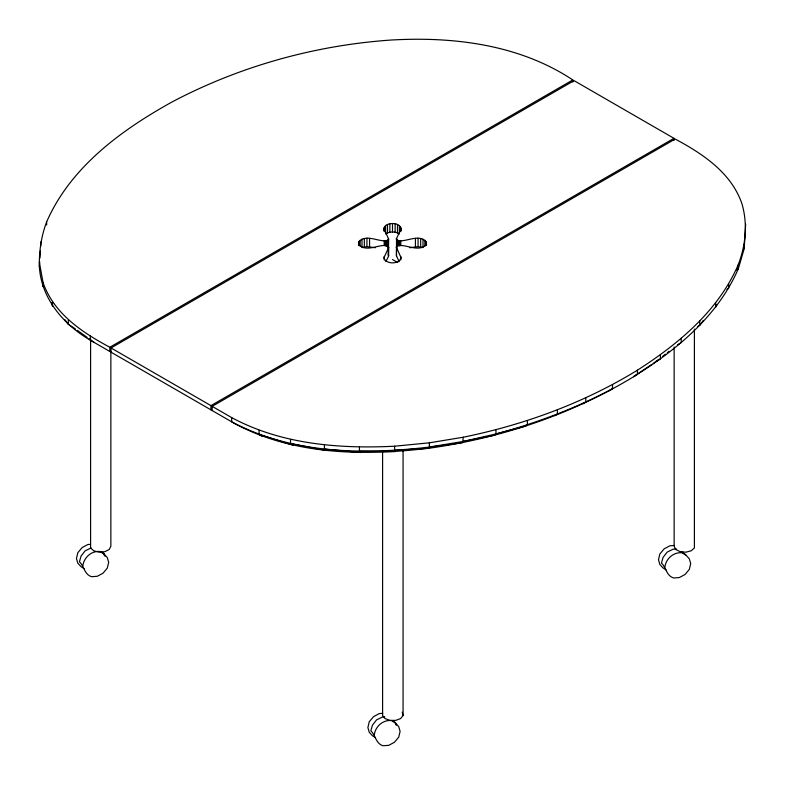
<?xml version="1.0" encoding="UTF-8"?>
<svg xmlns="http://www.w3.org/2000/svg" width="785" height="785" viewBox="0 0 785 785"><rect width="100%" height="100%" fill="white"/><g stroke="black" fill="none" stroke-linecap="round" stroke-linejoin="round"><path stroke-width="1.18" d="M399.398 225.53L399.388 233.969C395.336 231.32 389.654 231.32 385.602 233.969L385.602 225.53C390.449 221.949 402.146 222.832 401.115 230.8M651.216 364.799L633.564 376.643C676.464 350.179 717.932 315.982 738.351 268.647L738.44 266.282M212.176 410.565L212.176 406.345L675.178 139.033C702.84 153.85 731.316 172.739 741.972 203.845C747.801 223.892 745.74 245.077 738.351 264.427C718.628 310.438 678.701 343.801 637.44 370.177L637.44 374.396C574.385 413.43 502.812 437.824 429.503 448.176C364.417 456.036 294.581 455.32 235.323 423.929L90.324 340.219C63.575 324.617 41.134 298.496 39.348 266.449C39.064 251.2 41.271 236.167 46.649 221.861C70.64 166.94 121.538 129.927 172.474 101.726C239.768 66.303 314.53 45.412 390.371 40.084C453.19 36.345 519.307 44.46 572.824 79.942L572.824 82.052M39.348 266.449L39.682 261.67M39.937 258.079L40.447 250.915M43.234 284.258L43.028 286.662L43.028 282.443L39.348 262.229M385.827 261.65L388.497 256.361L388.614 247.226L387.623 245.96L384.228 245.45C376.447 245.607 365.408 251.857 358.951 244.655L358.951 241.623C365.408 234.43 376.437 240.661 384.208 240.828L387.613 240.318L388.614 239.062L383.875 228.386L385.602 225.53M388.497 256.361L388.614 239.062M388.497 247.923L383.885 257.902C386.161 264.535 398.849 264.525 401.125 257.902L396.386 247.226L397.387 245.96L400.792 245.46C408.563 245.617 419.592 251.848 426.049 244.655L426.049 241.633C419.592 234.43 408.553 240.681 400.772 240.828L397.377 240.328L396.376 239.072L401.115 228.386M82.857 565.867C83.809 557.527 91.453 550.609 99.989 551.492L104.336 554.269L107.3 557.566L108.673 562.315L107.3 568.114L102.963 573.256L97.252 576.288L91.541 576.69C84.231 574.404 84.309 566.328 79.432 561.785L81.032 556.114L85.143 550.834L91.08 547.93M374.288 734.937C375.23 726.586 382.884 719.668 391.421 720.561L395.758 723.328L398.731 726.625L400.095 731.375L398.731 737.174L394.384 742.325L388.673 745.357L382.962 745.75C375.652 743.464 375.74 735.388 370.854 730.845L372.453 725.173L376.564 719.894L382.511 716.999L384.797 716.842M664.885 567.153C665.837 558.812 673.481 551.884 682.018 552.777L686.365 555.544L689.328 558.851L690.702 563.591L689.328 569.4L684.991 574.541L679.28 577.574L673.569 577.976C666.259 575.68 666.337 567.614 661.461 563.071L663.06 557.399L667.171 552.12L673.108 549.215L676.542 548.98M736.575 270.079L738.351 268.647L744.219 248.59L745.652 224.059M388.31 248.188L388.487 238.355M637.44 370.177C584.069 402.921 524.468 424.724 463.228 437.225L462.708 442.612C385.994 454.201 302.46 459.254 231.663 421.82L231.663 417.6L212.176 406.345M716.764 304.963L715.665 307.102L715.665 302.882M697.777 326.531L699.749 325.255L703.331 320.388M403.068 450.197L403.068 715.498L400.644 718.55L395.748 720.375L389.919 720.375L385.013 718.55L382.599 715.498L382.599 451.424M612.526 384.562L612.526 388.781C575.582 408.298 536.322 423.154 495.973 433.938L494.805 435.184L463.228 441.445L429.366 447.038L429.503 448.176L394.629 450.423L394.629 446.204L429.366 442.818L463.228 437.225M653.179 363.475L658.909 359.314M662.638 356.38L665.425 354.192M667.289 352.73L669.154 351.268M726.9 289.508L728.666 288.203L728.666 283.984M555.024 415.608L557.389 414.068L557.389 409.849M677.524 344.841L681.243 342.564L681.243 338.345M582.892 403.784L585.806 402.038L585.806 397.818M656.113 361.502L660.401 358.971L660.401 354.741M43.028 282.443C53.684 313.539 82.16 332.438 109.822 347.255L572.824 79.942M111.038 352.18L111.038 347.961L574.051 80.639L673.962 138.327L673.962 140.436M111.038 347.961L210.949 405.639L673.962 138.327M609.111 390.763L612.526 388.781M375.201 247.746L366.938 246.608L361.983 247.599L361.983 239.16M463.228 441.445L495.973 433.938L525.626 426.127L527.412 424.754L527.412 420.534M409.799 247.756L418.062 246.608L423.017 247.599L423.017 239.16M90.167 544.348L87.881 544.505L82.17 547.538L77.833 552.679L76.459 558.488L77.833 563.237L81.032 566.662L84.113 568.644M674.482 545.467L669.909 545.791L664.198 548.823L659.861 553.965L658.487 559.774L659.861 564.523L663.06 567.947L666.141 569.93M382.737 713.33L379.312 713.565L373.601 716.597L369.254 721.749L367.89 727.548L369.254 732.297L372.453 735.722L375.544 737.704M231.663 417.6C281.315 444.339 339.248 448.971 394.629 446.204M359.442 447.038L359.442 451.257L395.434 451.591L394.629 450.423M324.431 444.909L324.431 449.128L360.904 452.513L359.442 451.257M290.538 439.423L290.538 443.643L326.521 450.531L324.431 449.128M259.099 430.308L259.099 434.527L293.207 445.252L290.538 443.643M392.5 259.531L397.72 262.543M259.099 434.527L262.278 436.382M64.792 319.544L68.315 324.382L75.36 328.886M681.105 551.462L685.904 554.76M392.421 720.561L395.306 722.534L395.758 724.643M101 551.492L103.875 553.474L104.336 555.584M77.322 330.299L87.125 337.373M89.078 338.796L93.984 342.329M396.68 239.749L396.386 255.665L399.182 261.65M388.32 254.978L388.624 255.655A3.444 1.992 0 0 0 388.31 254.988L388.31 239.739M395.758 723.328L396.396 725.281M104.336 554.269L104.974 556.222M51.604 302.922L52.526 306.228L52.526 302.009M402.234 712.162L403.068 715.498M743.65 246.245L744.219 248.59L744.219 244.37M738.351 264.427L738.351 268.647M699.749 321.036L699.749 325.255M694.401 329.111L694.401 547.95L691.251 550.776L685.953 552.169L680.183 551.698L675.777 549.49L674.138 546.262L674.138 346.99M495.973 429.719L495.973 433.938M429.366 442.818L429.366 447.038M426.461 243.144L426.461 245.558M426.049 241.633L426.049 245.254M424.862 240.259L424.862 246.294M420.672 238.444L420.672 246.882M418.062 238.169L418.062 246.608M415.432 238.365L415.432 246.814M400.635 226.875L400.635 231.703M400.772 240.828L400.772 245.656M400.782 256.381L400.782 260.002M399.555 245.734L399.555 240.907A3.444 1.992 0 0 1 396.386 239.062L396.513 238.355L396.513 256.371M398.378 240.73L398.378 245.558M397.485 224.461L397.485 232.9M397.377 240.328L397.377 246.362M395.12 223.774L395.12 232.213M392.5 223.539L392.5 231.977M389.87 223.774L389.87 232.213M387.613 240.318L387.613 246.353M387.505 224.461L387.505 232.9M386.612 240.72L386.612 245.548M385.425 240.897L385.425 245.725M384.356 226.875L384.356 231.703M384.208 240.828L384.208 245.646M384.228 256.381L384.228 260.002M383.875 228.386L383.875 230.8M369.568 238.365L369.568 246.804M366.938 238.169L366.938 246.608M364.328 238.444L364.328 246.882M360.138 240.259L360.138 246.284M358.951 241.623L358.951 245.244M358.539 243.144L358.539 245.548M210.949 405.639L210.949 409.858M110.862 351.876L110.862 546.262L109.223 549.49L104.817 551.698L99.047 552.169L93.749 550.776L90.599 547.95L90.599 339.198M109.822 347.255L109.822 351.474M90.324 336L90.324 340.219M68.315 320.162L68.315 324.382M46.649 221.861L46.649 225.03M40.781 241.908L40.781 246.137M396.503 246.804L396.68 248.188A3.444 1.992 0 0 1 396.386 247.501L396.513 246.794M388.614 247.226L385.425 245.391A3.444 1.992 0 0 1 388.614 247.226"/></g></svg>
